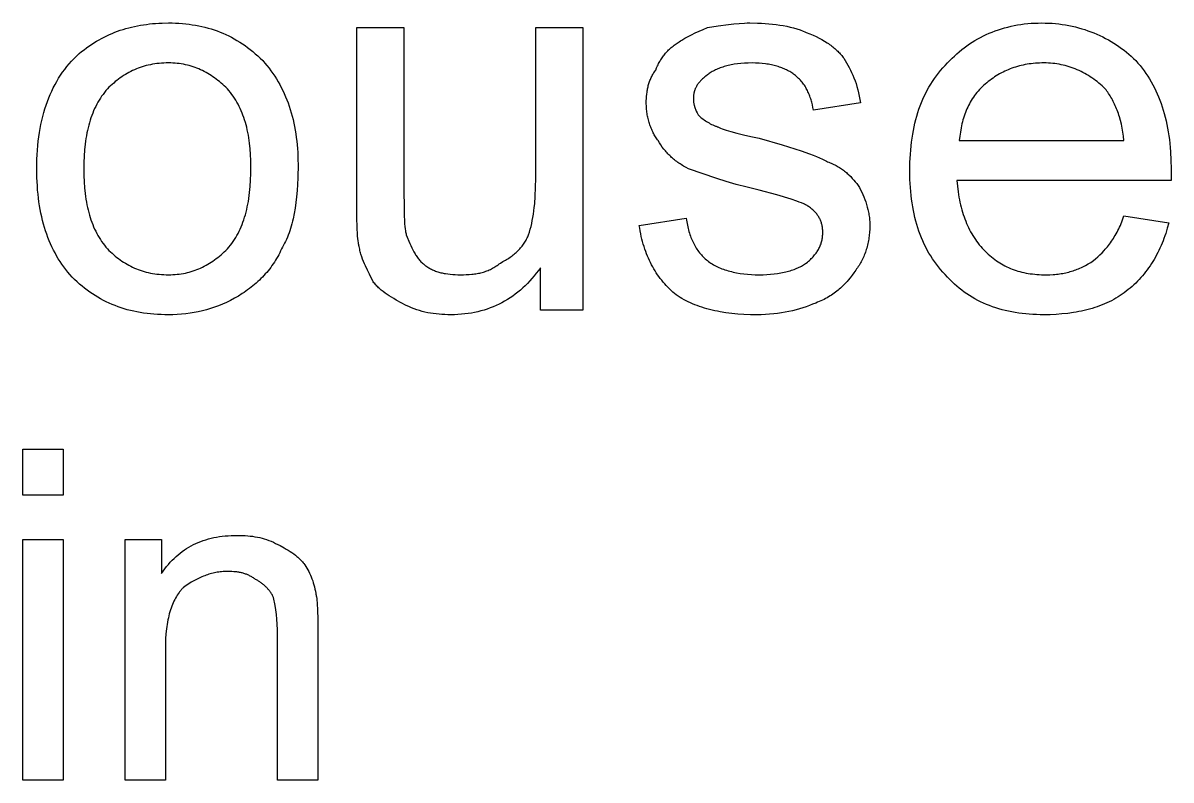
# Model space of a CAD drawing. Header units: millimetres. Extents: x 6840 to 12281, y 13072 to 17462.
# Drawn here: x 7263.9 to 7322.7, y 15293.5 to 15332.2 of the extents above; entities that cross this region are included whole.
import ezdxf

# ---------------------------------------------------------------- set-up
doc = ezdxf.new("R2010")
doc.units = ezdxf.units.MM
doc.header["$LTSCALE"] = 100
doc.header["$MEASUREMENT"] = 0
doc.layers.add('text', color=1, linetype='Continuous')

msp = doc.modelspace()

# ---------------------------------------------------------------- linework, layer by layer
at = {"layer": 'text'}
for points in [[(7264.593, 15324.748), (7264.595, 15324.994), (7264.602, 15325.236), (7264.612, 15325.474), (7264.627, 15325.708), (7264.646, 15325.938), (7264.669, 15326.163), (7264.697, 15326.385), (7264.729, 15326.602), (7264.765, 15326.815), (7264.805, 15327.025), (7264.849, 15327.23), (7264.898, 15327.431), (7264.951, 15327.628), (7265.008, 15327.822), (7265.07, 15328.011), (7265.135, 15328.197), (7265.205, 15328.378), (7265.279, 15328.556), (7265.358, 15328.73), (7265.44, 15328.9), (7265.527, 15329.066), (7265.618, 15329.229), (7265.713, 15329.387), (7265.813, 15329.543), (7265.917, 15329.694), (7266.025, 15329.842), (7266.137, 15329.986), (7266.253, 15330.126), (7266.374, 15330.263), (7266.499, 15330.396), (7266.628, 15330.525), (7266.762, 15330.651), (7266.886, 15330.751), (7267.012, 15330.848), (7267.138, 15330.941), (7267.265, 15331.03), (7267.393, 15331.116), (7267.522, 15331.199), (7267.651, 15331.278), (7267.782, 15331.354), (7267.914, 15331.426), (7268.047, 15331.495), (7268.181, 15331.561), (7268.316, 15331.623), (7268.453, 15331.683), (7268.591, 15331.739), (7268.73, 15331.791), (7268.87, 15331.841), (7269.012, 15331.888), (7269.155, 15331.931), (7269.3, 15331.971), (7269.447, 15332.008), (7269.595, 15332.042), (7269.744, 15332.073), (7269.896, 15332.101), (7270.049, 15332.125), (7270.203, 15332.147), (7270.36, 15332.166), (7270.518, 15332.182), (7270.679, 15332.195), (7270.841, 15332.205), (7271.005, 15332.212), (7271.34, 15332.218), (7271.52, 15332.216), (7271.697, 15332.211), (7271.873, 15332.202), (7272.046, 15332.189), (7272.218, 15332.173), (7272.387, 15332.153), (7272.554, 15332.13), (7272.72, 15332.103), (7272.883, 15332.072), (7273.045, 15332.037), (7273.205, 15331.999), (7273.363, 15331.957), (7273.519, 15331.911), (7273.673, 15331.862), (7273.825, 15331.808), (7273.976, 15331.751), (7274.124, 15331.689), (7274.271, 15331.624), (7274.417, 15331.555), (7274.56, 15331.482), (7274.702, 15331.405), (7274.843, 15331.324), (7274.981, 15331.239), (7275.118, 15331.15), (7275.254, 15331.057), (7275.388, 15330.96), (7275.52, 15330.859), (7275.651, 15330.753), (7275.78, 15330.644), (7275.908, 15330.53), (7276.034, 15330.412), (7276.159, 15330.29), (7276.271, 15330.164), (7276.378, 15330.036), (7276.482, 15329.905), (7276.583, 15329.771), (7276.68, 15329.634), (7276.774, 15329.494), (7276.864, 15329.352), (7276.95, 15329.207), (7277.033, 15329.06), (7277.112, 15328.91), (7277.188, 15328.757), (7277.261, 15328.602), (7277.329, 15328.444), (7277.395, 15328.284), (7277.457, 15328.121), (7277.515, 15327.956), (7277.569, 15327.788), (7277.621, 15327.617), (7277.668, 15327.445), (7277.712, 15327.27), (7277.753, 15327.092), (7277.79, 15326.912), (7277.824, 15326.73), (7277.854, 15326.546), (7277.88, 15326.359), (7277.903, 15326.17), (7277.922, 15325.978), (7277.938, 15325.785), (7277.951, 15325.589), (7277.96, 15325.391), (7277.965, 15325.191), (7277.967, 15324.989), (7277.955, 15324.288), (7277.94, 15323.955), (7277.919, 15323.633), (7277.892, 15323.323), (7277.859, 15323.023), (7277.818, 15322.735), (7277.771, 15322.459), (7277.716, 15322.193), (7277.686, 15322.065), (7277.655, 15321.939), (7277.621, 15321.816), (7277.586, 15321.696), (7277.548, 15321.579), (7277.509, 15321.465), (7277.468, 15321.353), (7277.425, 15321.244), (7277.38, 15321.138), (7277.332, 15321.035), (7277.283, 15320.935), (7277.232, 15320.838), (7277.179, 15320.743), (7277.123, 15320.651), (7277.077, 15320.55), (7277.029, 15320.451), (7276.978, 15320.353), (7276.926, 15320.256), (7276.871, 15320.161), (7276.815, 15320.067), (7276.756, 15319.974), (7276.696, 15319.883), (7276.633, 15319.794), (7276.569, 15319.705), (7276.503, 15319.619), (7276.435, 15319.533), (7276.365, 15319.449), (7276.293, 15319.367), (7276.22, 15319.285), (7276.144, 15319.206), (7276.067, 15319.127), (7275.988, 15319.05), (7275.908, 15318.975), (7275.825, 15318.901), (7275.741, 15318.828), (7275.656, 15318.757), (7275.569, 15318.687), (7275.48, 15318.618), (7275.389, 15318.551), (7275.297, 15318.485), (7275.204, 15318.421), (7275.109, 15318.358), (7274.914, 15318.237), (7274.714, 15318.121), (7274.51, 15318.012), (7274.307, 15317.912), (7274.103, 15317.82), (7273.898, 15317.735), (7273.693, 15317.659), (7273.487, 15317.59), (7273.28, 15317.528), (7273.072, 15317.474), (7272.862, 15317.426), (7272.651, 15317.386), (7272.438, 15317.352), (7272.223, 15317.325), (7272.006, 15317.304), (7271.786, 15317.289), (7271.565, 15317.281), (7271.34, 15317.278), (7271.149, 15317.28), (7270.962, 15317.285), (7270.777, 15317.294), (7270.594, 15317.306), (7270.414, 15317.322), (7270.237, 15317.342), (7270.063, 15317.366), (7269.891, 15317.393), (7269.721, 15317.423), (7269.554, 15317.458), (7269.389, 15317.496), (7269.226, 15317.538), (7269.066, 15317.584), (7268.908, 15317.634), (7268.753, 15317.687), (7268.599, 15317.745), (7268.448, 15317.806), (7268.298, 15317.871), (7268.151, 15317.94), (7268.006, 15318.013), (7267.862, 15318.09), (7267.721, 15318.171), (7267.581, 15318.256), (7267.443, 15318.345), (7267.307, 15318.438), (7267.173, 15318.536), (7267.04, 15318.637), (7266.909, 15318.742), (7266.78, 15318.852), (7266.652, 15318.965), (7266.525, 15319.083), (7266.4, 15319.206), (7266.289, 15319.331), (7266.181, 15319.46), (7266.077, 15319.591), (7265.977, 15319.725), (7265.88, 15319.863), (7265.786, 15320.003), (7265.696, 15320.146), (7265.61, 15320.292), (7265.527, 15320.441), (7265.447, 15320.593), (7265.371, 15320.748), (7265.299, 15320.906), (7265.23, 15321.067), (7265.165, 15321.232), (7265.103, 15321.399), (7265.045, 15321.57), (7264.99, 15321.744), (7264.939, 15321.921), (7264.891, 15322.101), (7264.847, 15322.285), (7264.807, 15322.471), (7264.77, 15322.661), (7264.736, 15322.855), (7264.706, 15323.052), (7264.68, 15323.252), (7264.657, 15323.455), (7264.637, 15323.662), (7264.621, 15323.872), (7264.6, 15324.303), (7264.593, 15324.748)], [(7290.376, 15317.519), (7290.376, 15319.687), (7290.273, 15319.543), (7290.167, 15319.402), (7290.059, 15319.266), (7289.947, 15319.134), (7289.833, 15319.007), (7289.716, 15318.883), (7289.597, 15318.765), (7289.474, 15318.65), (7289.35, 15318.54), (7289.222, 15318.435), (7289.092, 15318.333), (7288.959, 15318.237), (7288.824, 15318.145), (7288.686, 15318.057), (7288.546, 15317.974), (7288.403, 15317.895), (7288.258, 15317.821), (7288.11, 15317.752), (7287.96, 15317.687), (7287.808, 15317.627), (7287.653, 15317.572), (7287.496, 15317.521), (7287.336, 15317.475), (7287.174, 15317.434), (7287.01, 15317.398), (7286.843, 15317.366), (7286.675, 15317.339), (7286.504, 15317.317), (7286.33, 15317.3), (7286.155, 15317.288), (7285.978, 15317.28), (7285.798, 15317.278), (7285.641, 15317.279), (7285.487, 15317.284), (7285.335, 15317.291), (7285.186, 15317.302), (7285.039, 15317.317), (7284.894, 15317.335), (7284.75, 15317.357), (7284.608, 15317.383), (7284.468, 15317.414), (7284.328, 15317.448), (7284.19, 15317.488), (7284.053, 15317.532), (7283.916, 15317.581), (7283.78, 15317.635), (7283.644, 15317.695), (7283.509, 15317.76), (7283.244, 15317.896), (7282.991, 15318.033), (7282.87, 15318.102), (7282.753, 15318.173), (7282.639, 15318.244), (7282.53, 15318.317), (7282.425, 15318.391), (7282.324, 15318.467), (7282.275, 15318.505), (7282.228, 15318.544), (7282.181, 15318.584), (7282.136, 15318.624), (7282.093, 15318.664), (7282.05, 15318.705), (7282.009, 15318.747), (7281.969, 15318.789), (7281.93, 15318.832), (7281.893, 15318.876), (7281.857, 15318.92), (7281.822, 15318.965), (7281.624, 15319.349), (7281.519, 15319.558), (7281.415, 15319.778), (7281.365, 15319.892), (7281.317, 15320.009), (7281.272, 15320.129), (7281.229, 15320.252), (7281.19, 15320.378), (7281.172, 15320.442), (7281.155, 15320.506), (7281.139, 15320.572), (7281.124, 15320.638), (7281.111, 15320.704), (7281.099, 15320.772), (7281.088, 15320.818), (7281.078, 15320.865), (7281.068, 15320.914), (7281.059, 15320.964), (7281.043, 15321.069), (7281.029, 15321.18), (7281.018, 15321.298), (7281.008, 15321.422), (7280.994, 15321.69), (7280.98, 15322.314), (7280.979, 15323.061), (7280.979, 15331.977), (7283.388, 15331.977), (7283.388, 15324.025), (7283.403, 15322.383), (7283.418, 15322.075), (7283.427, 15321.936), (7283.439, 15321.805), (7283.453, 15321.684), (7283.469, 15321.572), (7283.478, 15321.519), (7283.488, 15321.469), (7283.498, 15321.42), (7283.509, 15321.374), (7283.693, 15320.926), (7283.742, 15320.817), (7283.793, 15320.709), (7283.845, 15320.604), (7283.9, 15320.501), (7283.929, 15320.45), (7283.958, 15320.401), (7283.988, 15320.352), (7284.019, 15320.304), (7284.051, 15320.256), (7284.084, 15320.21), (7284.118, 15320.165), (7284.153, 15320.12), (7284.188, 15320.077), (7284.225, 15320.035), (7284.263, 15319.994), (7284.303, 15319.954), (7284.343, 15319.916), (7284.385, 15319.878), (7284.428, 15319.843), (7284.473, 15319.808), (7284.518, 15319.775), (7284.564, 15319.743), (7284.611, 15319.713), (7284.659, 15319.683), (7284.707, 15319.656), (7284.756, 15319.629), (7284.806, 15319.604), (7284.857, 15319.58), (7284.908, 15319.557), (7284.96, 15319.536), (7285.012, 15319.516), (7285.066, 15319.497), (7285.12, 15319.479), (7285.174, 15319.462), (7285.23, 15319.446), (7285.286, 15319.431), (7285.343, 15319.418), (7285.4, 15319.405), (7285.458, 15319.394), (7285.517, 15319.383), (7285.637, 15319.365), (7285.76, 15319.351), (7285.886, 15319.34), (7286.014, 15319.332), (7286.146, 15319.327), (7286.28, 15319.326), (7286.435, 15319.328), (7286.585, 15319.332), (7286.73, 15319.34), (7286.871, 15319.352), (7286.94, 15319.36), (7287.007, 15319.369), (7287.074, 15319.379), (7287.14, 15319.39), (7287.205, 15319.402), (7287.269, 15319.415), (7287.332, 15319.43), (7287.394, 15319.447), (7287.456, 15319.464), (7287.517, 15319.483), (7287.578, 15319.504), (7287.638, 15319.526), (7287.697, 15319.55), (7287.756, 15319.575), (7287.814, 15319.602), (7287.872, 15319.631), (7287.93, 15319.662), (7287.988, 15319.694), (7288.045, 15319.728), (7288.102, 15319.764), (7288.158, 15319.802), (7288.215, 15319.842), (7288.272, 15319.884), (7288.328, 15319.928), (7288.461, 15319.998), (7288.525, 15320.033), (7288.588, 15320.07), (7288.649, 15320.107), (7288.709, 15320.144), (7288.768, 15320.183), (7288.825, 15320.222), (7288.881, 15320.262), (7288.935, 15320.303), (7288.988, 15320.344), (7289.04, 15320.386), (7289.09, 15320.429), (7289.138, 15320.472), (7289.186, 15320.516), (7289.232, 15320.561), (7289.276, 15320.607), (7289.319, 15320.653), (7289.361, 15320.7), (7289.401, 15320.747), (7289.44, 15320.796), (7289.477, 15320.845), (7289.513, 15320.895), (7289.548, 15320.945), (7289.581, 15320.996), (7289.613, 15321.048), (7289.643, 15321.101), (7289.672, 15321.154), (7289.7, 15321.208), (7289.726, 15321.263), (7289.75, 15321.318), (7289.774, 15321.374), (7289.818, 15321.511), (7289.859, 15321.652), (7289.897, 15321.796), (7289.932, 15321.945), (7289.964, 15322.098), (7289.994, 15322.257), (7290.021, 15322.422), (7290.045, 15322.594), (7290.066, 15322.773), (7290.084, 15322.959), (7290.113, 15323.357), (7290.13, 15323.791), (7290.135, 15324.266), (7290.135, 15331.977), (7292.545, 15331.977), (7292.545, 15317.519), (7290.376, 15317.519)], [(7295.436, 15321.856), (7297.846, 15322.218), (7297.858, 15322.128), (7297.871, 15322.04), (7297.886, 15321.953), (7297.903, 15321.867), (7297.92, 15321.783), (7297.939, 15321.701), (7297.96, 15321.62), (7297.982, 15321.54), (7298.005, 15321.462), (7298.03, 15321.385), (7298.056, 15321.309), (7298.083, 15321.235), (7298.112, 15321.162), (7298.143, 15321.091), (7298.174, 15321.021), (7298.208, 15320.953), (7298.242, 15320.885), (7298.278, 15320.82), (7298.316, 15320.756), (7298.354, 15320.693), (7298.395, 15320.631), (7298.436, 15320.571), (7298.479, 15320.513), (7298.524, 15320.456), (7298.57, 15320.4), (7298.617, 15320.345), (7298.666, 15320.292), (7298.716, 15320.241), (7298.767, 15320.191), (7298.82, 15320.142), (7298.875, 15320.095), (7298.93, 15320.049), (7298.988, 15320.004), (7299.048, 15319.961), (7299.109, 15319.92), (7299.173, 15319.879), (7299.238, 15319.841), (7299.306, 15319.803), (7299.375, 15319.767), (7299.446, 15319.733), (7299.519, 15319.699), (7299.594, 15319.668), (7299.67, 15319.637), (7299.748, 15319.608), (7299.827, 15319.581), (7299.908, 15319.555), (7299.991, 15319.53), (7300.075, 15319.507), (7300.16, 15319.485), (7300.247, 15319.464), (7300.335, 15319.445), (7300.425, 15319.428), (7300.607, 15319.397), (7300.794, 15319.371), (7300.985, 15319.351), (7301.181, 15319.337), (7301.379, 15319.329), (7301.581, 15319.326), (7301.781, 15319.329), (7301.976, 15319.337), (7302.165, 15319.351), (7302.347, 15319.369), (7302.523, 15319.393), (7302.693, 15319.421), (7302.856, 15319.454), (7302.935, 15319.472), (7303.012, 15319.492), (7303.087, 15319.512), (7303.161, 15319.533), (7303.232, 15319.556), (7303.302, 15319.579), (7303.37, 15319.603), (7303.437, 15319.629), (7303.501, 15319.655), (7303.563, 15319.682), (7303.624, 15319.71), (7303.682, 15319.739), (7303.739, 15319.768), (7303.793, 15319.799), (7303.846, 15319.83), (7303.896, 15319.862), (7303.944, 15319.895), (7303.991, 15319.928), (7304.046, 15319.974), (7304.099, 15320.019), (7304.151, 15320.064), (7304.2, 15320.109), (7304.247, 15320.155), (7304.292, 15320.2), (7304.335, 15320.246), (7304.377, 15320.292), (7304.416, 15320.338), (7304.453, 15320.384), (7304.489, 15320.43), (7304.522, 15320.477), (7304.554, 15320.524), (7304.584, 15320.571), (7304.612, 15320.619), (7304.638, 15320.666), (7304.663, 15320.715), (7304.686, 15320.763), (7304.707, 15320.812), (7304.726, 15320.861), (7304.744, 15320.911), (7304.76, 15320.962), (7304.774, 15321.012), (7304.787, 15321.064), (7304.798, 15321.115), (7304.808, 15321.168), (7304.816, 15321.221), (7304.823, 15321.274), (7304.828, 15321.328), (7304.831, 15321.383), (7304.833, 15321.439), (7304.834, 15321.495), (7304.833, 15321.55), (7304.831, 15321.605), (7304.828, 15321.658), (7304.823, 15321.71), (7304.816, 15321.76), (7304.809, 15321.81), (7304.799, 15321.858), (7304.789, 15321.905), (7304.777, 15321.951), (7304.763, 15321.996), (7304.756, 15322.018), (7304.749, 15322.04), (7304.741, 15322.062), (7304.732, 15322.083), (7304.724, 15322.105), (7304.715, 15322.126), (7304.705, 15322.147), (7304.696, 15322.167), (7304.686, 15322.188), (7304.675, 15322.208), (7304.653, 15322.248), (7304.63, 15322.287), (7304.605, 15322.325), (7304.579, 15322.363), (7304.552, 15322.401), (7304.523, 15322.437), (7304.492, 15322.474), (7304.461, 15322.51), (7304.427, 15322.545), (7304.393, 15322.58), (7304.357, 15322.615), (7304.319, 15322.65), (7304.281, 15322.684), (7304.24, 15322.718), (7304.199, 15322.752), (7304.111, 15322.82), (7304.094, 15322.831), (7304.076, 15322.843), (7304.038, 15322.865), (7303.997, 15322.888), (7303.953, 15322.911), (7303.906, 15322.933), (7303.857, 15322.956), (7303.75, 15323.003), (7303.631, 15323.05), (7303.501, 15323.097), (7303.208, 15323.197), (7302.485, 15323.413), (7301.581, 15323.663), (7300.971, 15323.804), (7300.406, 15323.951), (7299.887, 15324.102), (7299.412, 15324.251), (7297.967, 15324.748), (7297.834, 15324.817), (7297.77, 15324.853), (7297.707, 15324.889), (7297.645, 15324.926), (7297.585, 15324.964), (7297.525, 15325.002), (7297.468, 15325.041), (7297.411, 15325.081), (7297.356, 15325.122), (7297.302, 15325.163), (7297.249, 15325.205), (7297.197, 15325.248), (7297.146, 15325.291), (7297.096, 15325.335), (7297.048, 15325.38), (7297, 15325.426), (7296.954, 15325.472), (7296.909, 15325.519), (7296.864, 15325.567), (7296.821, 15325.615), (7296.778, 15325.664), (7296.737, 15325.714), (7296.696, 15325.764), (7296.617, 15325.867), (7296.542, 15325.973), (7296.47, 15326.082), (7296.4, 15326.194), (7296.367, 15326.239), (7296.334, 15326.287), (7296.302, 15326.335), (7296.271, 15326.385), (7296.24, 15326.436), (7296.21, 15326.488), (7296.182, 15326.542), (7296.154, 15326.596), (7296.127, 15326.652), (7296.1, 15326.709), (7296.075, 15326.766), (7296.051, 15326.825), (7296.028, 15326.884), (7296.005, 15326.944), (7295.984, 15327.005), (7295.964, 15327.067), (7295.944, 15327.129), (7295.926, 15327.193), (7295.909, 15327.256), (7295.893, 15327.321), (7295.878, 15327.386), (7295.865, 15327.451), (7295.852, 15327.517), (7295.841, 15327.583), (7295.831, 15327.649), (7295.823, 15327.716), (7295.815, 15327.783), (7295.809, 15327.851), (7295.804, 15327.918), (7295.801, 15327.986), (7295.799, 15328.053), (7295.798, 15328.121), (7295.799, 15328.234), (7295.804, 15328.347), (7295.811, 15328.459), (7295.822, 15328.571), (7295.837, 15328.682), (7295.845, 15328.738), (7295.855, 15328.793), (7295.866, 15328.847), (7295.877, 15328.902), (7295.89, 15328.956), (7295.903, 15329.01), (7295.918, 15329.063), (7295.934, 15329.116), (7295.951, 15329.169), (7295.968, 15329.221), (7295.988, 15329.273), (7296.008, 15329.325), (7296.029, 15329.375), (7296.052, 15329.426), (7296.076, 15329.476), (7296.101, 15329.525), (7296.128, 15329.574), (7296.155, 15329.622), (7296.184, 15329.669), (7296.215, 15329.716), (7296.247, 15329.762), (7296.28, 15329.808), (7296.326, 15329.919), (7296.376, 15330.028), (7296.402, 15330.082), (7296.429, 15330.134), (7296.457, 15330.186), (7296.485, 15330.237), (7296.514, 15330.288), (7296.545, 15330.337), (7296.576, 15330.386), (7296.608, 15330.435), (7296.641, 15330.482), (7296.675, 15330.529), (7296.71, 15330.576), (7296.747, 15330.621), (7296.784, 15330.666), (7296.822, 15330.71), (7296.862, 15330.754), (7296.902, 15330.796), (7296.944, 15330.838), (7296.987, 15330.88), (7297.031, 15330.92), (7297.076, 15330.96), (7297.123, 15330.999), (7297.17, 15331.038), (7297.219, 15331.075), (7297.27, 15331.113), (7297.321, 15331.149), (7297.374, 15331.185), (7297.429, 15331.22), (7297.485, 15331.254), (7297.554, 15331.299), (7297.626, 15331.344), (7297.778, 15331.434), (7297.942, 15331.525), (7298.117, 15331.615), (7298.304, 15331.706), (7298.501, 15331.796), (7298.71, 15331.886), (7298.93, 15331.977), (7299.473, 15332.065), (7300.015, 15332.142), (7300.286, 15332.173), (7300.557, 15332.197), (7300.828, 15332.212), (7300.964, 15332.216), (7301.099, 15332.218), (7301.5, 15332.212), (7301.696, 15332.204), (7301.89, 15332.193), (7302.08, 15332.179), (7302.268, 15332.16), (7302.453, 15332.138), (7302.635, 15332.112), (7302.815, 15332.082), (7302.991, 15332.047), (7303.165, 15332.008), (7303.336, 15331.963), (7303.504, 15331.914), (7303.669, 15331.86), (7303.831, 15331.801), (7303.911, 15331.769), (7303.991, 15331.736), (7304.167, 15331.667), (7304.335, 15331.595), (7304.495, 15331.52), (7304.648, 15331.444), (7304.792, 15331.365), (7304.929, 15331.285), (7305.058, 15331.202), (7305.12, 15331.16), (7305.18, 15331.118), (7305.239, 15331.076), (7305.296, 15331.033), (7305.35, 15330.99), (7305.404, 15330.946), (7305.455, 15330.902), (7305.505, 15330.858), (7305.554, 15330.814), (7305.6, 15330.77), (7305.645, 15330.725), (7305.689, 15330.681), (7305.731, 15330.636), (7305.771, 15330.591), (7305.81, 15330.546), (7305.848, 15330.501), (7305.884, 15330.456), (7305.918, 15330.41), (7306.053, 15330.179), (7306.12, 15330.058), (7306.186, 15329.934), (7306.25, 15329.807), (7306.312, 15329.675), (7306.373, 15329.54), (7306.43, 15329.401), (7306.485, 15329.258), (7306.537, 15329.11), (7306.586, 15328.958), (7306.63, 15328.801), (7306.67, 15328.639), (7306.706, 15328.472), (7306.736, 15328.299), (7306.762, 15328.121), (7304.352, 15327.76), (7304.328, 15327.894), (7304.301, 15328.025), (7304.27, 15328.154), (7304.253, 15328.217), (7304.235, 15328.279), (7304.216, 15328.341), (7304.197, 15328.402), (7304.175, 15328.463), (7304.153, 15328.522), (7304.129, 15328.581), (7304.105, 15328.639), (7304.078, 15328.697), (7304.051, 15328.754), (7304.022, 15328.81), (7303.992, 15328.865), (7303.96, 15328.92), (7303.926, 15328.974), (7303.891, 15329.027), (7303.854, 15329.08), (7303.816, 15329.132), (7303.776, 15329.183), (7303.734, 15329.233), (7303.691, 15329.283), (7303.645, 15329.332), (7303.598, 15329.381), (7303.548, 15329.428), (7303.497, 15329.475), (7303.444, 15329.521), (7303.388, 15329.567), (7303.342, 15329.601), (7303.295, 15329.633), (7303.246, 15329.665), (7303.196, 15329.697), (7303.145, 15329.727), (7303.092, 15329.757), (7303.037, 15329.786), (7302.982, 15329.814), (7302.924, 15329.841), (7302.866, 15329.867), (7302.806, 15329.892), (7302.744, 15329.916), (7302.682, 15329.94), (7302.617, 15329.962), (7302.552, 15329.983), (7302.485, 15330.004), (7302.416, 15330.023), (7302.346, 15330.041), (7302.275, 15330.058), (7302.202, 15330.074), (7302.128, 15330.089), (7302.053, 15330.102), (7301.976, 15330.115), (7301.897, 15330.126), (7301.736, 15330.145), (7301.57, 15330.158), (7301.397, 15330.167), (7301.22, 15330.169), (7301.02, 15330.167), (7300.83, 15330.158), (7300.647, 15330.145), (7300.472, 15330.126), (7300.305, 15330.102), (7300.225, 15330.089), (7300.146, 15330.074), (7300.069, 15330.058), (7299.994, 15330.041), (7299.921, 15330.023), (7299.849, 15330.004), (7299.779, 15329.983), (7299.711, 15329.962), (7299.645, 15329.94), (7299.581, 15329.916), (7299.518, 15329.892), (7299.456, 15329.867), (7299.397, 15329.841), (7299.339, 15329.814), (7299.283, 15329.786), (7299.228, 15329.757), (7299.174, 15329.727), (7299.123, 15329.697), (7299.072, 15329.665), (7299.024, 15329.633), (7298.976, 15329.601), (7298.93, 15329.567), (7298.843, 15329.499), (7298.801, 15329.465), (7298.761, 15329.431), (7298.722, 15329.397), (7298.685, 15329.363), (7298.649, 15329.329), (7298.614, 15329.294), (7298.581, 15329.259), (7298.549, 15329.224), (7298.519, 15329.189), (7298.49, 15329.154), (7298.462, 15329.118), (7298.436, 15329.083), (7298.412, 15329.046), (7298.388, 15329.01), (7298.366, 15328.973), (7298.346, 15328.936), (7298.327, 15328.898), (7298.309, 15328.86), (7298.301, 15328.841), (7298.293, 15328.821), (7298.285, 15328.802), (7298.278, 15328.782), (7298.271, 15328.763), (7298.265, 15328.743), (7298.259, 15328.723), (7298.253, 15328.703), (7298.247, 15328.683), (7298.242, 15328.662), (7298.237, 15328.642), (7298.233, 15328.621), (7298.229, 15328.601), (7298.225, 15328.58), (7298.219, 15328.537), (7298.214, 15328.495), (7298.21, 15328.451), (7298.208, 15328.407), (7298.208, 15328.362), (7298.208, 15328.329), (7298.209, 15328.296), (7298.211, 15328.264), (7298.213, 15328.232), (7298.216, 15328.201), (7298.219, 15328.171), (7298.224, 15328.141), (7298.228, 15328.112), (7298.233, 15328.083), (7298.239, 15328.055), (7298.245, 15328.027), (7298.252, 15328), (7298.259, 15327.973), (7298.267, 15327.947), (7298.283, 15327.895), (7298.3, 15327.845), (7298.319, 15327.796), (7298.339, 15327.748), (7298.36, 15327.701), (7298.404, 15327.609), (7298.448, 15327.519), (7298.495, 15327.474), (7298.544, 15327.429), (7298.596, 15327.384), (7298.65, 15327.34), (7298.706, 15327.297), (7298.764, 15327.254), (7298.824, 15327.213), (7298.885, 15327.172), (7298.948, 15327.134), (7299.012, 15327.096), (7299.077, 15327.061), (7299.143, 15327.027), (7299.21, 15326.996), (7299.277, 15326.967), (7299.345, 15326.94), (7299.378, 15326.928), (7299.412, 15326.916), (7299.436, 15326.905), (7299.463, 15326.892), (7299.525, 15326.866), (7299.599, 15326.837), (7299.683, 15326.805), (7299.887, 15326.736), (7300.135, 15326.66), (7300.429, 15326.579), (7300.768, 15326.493), (7301.152, 15326.404), (7301.581, 15326.314), (7302.754, 15325.973), (7303.735, 15325.666), (7304.149, 15325.522), (7304.337, 15325.452), (7304.512, 15325.382), (7304.673, 15325.313), (7304.821, 15325.245), (7304.89, 15325.211), (7304.955, 15325.177), (7305.017, 15325.143), (7305.075, 15325.109), (7305.142, 15325.086), (7305.208, 15325.061), (7305.272, 15325.035), (7305.335, 15325.008), (7305.397, 15324.979), (7305.457, 15324.95), (7305.516, 15324.919), (7305.574, 15324.887), (7305.63, 15324.854), (7305.686, 15324.82), (7305.74, 15324.785), (7305.793, 15324.749), (7305.845, 15324.712), (7305.896, 15324.675), (7305.945, 15324.636), (7305.994, 15324.597), (7306.041, 15324.557), (7306.088, 15324.517), (7306.133, 15324.476), (7306.177, 15324.434), (7306.263, 15324.349), (7306.346, 15324.262), (7306.424, 15324.174), (7306.5, 15324.085), (7306.572, 15323.995), (7306.641, 15323.904), (7306.708, 15323.79), (7306.771, 15323.673), (7306.831, 15323.554), (7306.888, 15323.432), (7306.941, 15323.308), (7306.991, 15323.182), (7307.036, 15323.055), (7307.078, 15322.925), (7307.115, 15322.795), (7307.148, 15322.663), (7307.163, 15322.597), (7307.177, 15322.53), (7307.189, 15322.463), (7307.2, 15322.396), (7307.21, 15322.329), (7307.219, 15322.262), (7307.226, 15322.195), (7307.233, 15322.127), (7307.237, 15322.059), (7307.241, 15321.992), (7307.243, 15321.924), (7307.244, 15321.856), (7307.243, 15321.777), (7307.241, 15321.698), (7307.237, 15321.619), (7307.232, 15321.54), (7307.226, 15321.462), (7307.218, 15321.383), (7307.209, 15321.305), (7307.198, 15321.227), (7307.186, 15321.15), (7307.173, 15321.073), (7307.158, 15320.996), (7307.142, 15320.92), (7307.124, 15320.844), (7307.105, 15320.769), (7307.085, 15320.695), (7307.063, 15320.621), (7307.04, 15320.548), (7307.015, 15320.476), (7306.989, 15320.404), (7306.961, 15320.334), (7306.932, 15320.264), (7306.902, 15320.195), (7306.87, 15320.127), (7306.837, 15320.06), (7306.802, 15319.994), (7306.766, 15319.93), (7306.729, 15319.866), (7306.69, 15319.804), (7306.65, 15319.743), (7306.608, 15319.683), (7306.565, 15319.624), (7306.521, 15319.567), (7306.429, 15319.433), (7306.334, 15319.302), (7306.235, 15319.174), (7306.133, 15319.049), (7306.08, 15318.988), (7306.026, 15318.928), (7305.971, 15318.869), (7305.915, 15318.811), (7305.858, 15318.754), (7305.799, 15318.697), (7305.739, 15318.642), (7305.677, 15318.588), (7305.615, 15318.535), (7305.55, 15318.483), (7305.484, 15318.432), (7305.417, 15318.382), (7305.348, 15318.334), (7305.278, 15318.286), (7305.205, 15318.24), (7305.131, 15318.195), (7305.056, 15318.151), (7304.978, 15318.108), (7304.899, 15318.067), (7304.818, 15318.027), (7304.734, 15317.988), (7304.649, 15317.951), (7304.562, 15317.915), (7304.473, 15317.88), (7304.313, 15317.814), (7304.15, 15317.751), (7303.985, 15317.69), (7303.816, 15317.634), (7303.643, 15317.58), (7303.467, 15317.531), (7303.286, 15317.485), (7303.102, 15317.444), (7302.914, 15317.406), (7302.721, 15317.373), (7302.523, 15317.345), (7302.321, 15317.321), (7302.114, 15317.302), (7301.901, 15317.289), (7301.684, 15317.281), (7301.461, 15317.278), (7301.126, 15317.282), (7300.8, 15317.295), (7300.483, 15317.316), (7300.175, 15317.346), (7299.876, 15317.384), (7299.586, 15317.43), (7299.445, 15317.457), (7299.306, 15317.485), (7299.17, 15317.516), (7299.036, 15317.549), (7298.904, 15317.584), (7298.775, 15317.621), (7298.649, 15317.66), (7298.525, 15317.701), (7298.404, 15317.745), (7298.285, 15317.79), (7298.169, 15317.838), (7298.055, 15317.888), (7297.944, 15317.94), (7297.836, 15317.994), (7297.73, 15318.05), (7297.627, 15318.108), (7297.527, 15318.168), (7297.43, 15318.231), (7297.335, 15318.295), (7297.244, 15318.362), (7297.154, 15318.442), (7297.067, 15318.523), (7296.982, 15318.606), (7296.899, 15318.69), (7296.818, 15318.776), (7296.74, 15318.864), (7296.663, 15318.953), (7296.589, 15319.044), (7296.516, 15319.136), (7296.446, 15319.231), (7296.378, 15319.327), (7296.312, 15319.425), (7296.248, 15319.525), (7296.186, 15319.628), (7296.127, 15319.732), (7296.069, 15319.838), (7296.014, 15319.946), (7295.96, 15320.057), (7295.909, 15320.17), (7295.86, 15320.285), (7295.813, 15320.402), (7295.768, 15320.522), (7295.726, 15320.644), (7295.685, 15320.768), (7295.646, 15320.895), (7295.61, 15321.024), (7295.576, 15321.156), (7295.544, 15321.291), (7295.514, 15321.428), (7295.486, 15321.568), (7295.46, 15321.711), (7295.436, 15321.856)], [(7320.256, 15322.338), (7322.545, 15321.977), (7322.473, 15321.708), (7322.434, 15321.576), (7322.392, 15321.446), (7322.349, 15321.317), (7322.303, 15321.19), (7322.256, 15321.064), (7322.206, 15320.939), (7322.154, 15320.817), (7322.1, 15320.695), (7322.044, 15320.576), (7321.986, 15320.458), (7321.925, 15320.342), (7321.863, 15320.227), (7321.798, 15320.115), (7321.732, 15320.004), (7321.663, 15319.895), (7321.592, 15319.787), (7321.519, 15319.681), (7321.444, 15319.578), (7321.366, 15319.476), (7321.287, 15319.376), (7321.205, 15319.277), (7321.122, 15319.181), (7321.036, 15319.087), (7320.948, 15318.994), (7320.858, 15318.904), (7320.766, 15318.816), (7320.672, 15318.729), (7320.575, 15318.645), (7320.477, 15318.563), (7320.376, 15318.483), (7320.273, 15318.405), (7320.169, 15318.33), (7320.062, 15318.258), (7319.953, 15318.189), (7319.842, 15318.122), (7319.729, 15318.058), (7319.614, 15317.997), (7319.497, 15317.939), (7319.378, 15317.883), (7319.257, 15317.83), (7319.135, 15317.779), (7319.01, 15317.731), (7318.884, 15317.685), (7318.756, 15317.642), (7318.626, 15317.602), (7318.494, 15317.564), (7318.36, 15317.529), (7318.225, 15317.495), (7318.088, 15317.465), (7317.949, 15317.437), (7317.808, 15317.411), (7317.666, 15317.387), (7317.377, 15317.347), (7317.082, 15317.317), (7316.78, 15317.295), (7316.473, 15317.282), (7316.159, 15317.278), (7315.968, 15317.28), (7315.78, 15317.285), (7315.593, 15317.294), (7315.408, 15317.306), (7315.226, 15317.322), (7315.046, 15317.342), (7314.868, 15317.366), (7314.693, 15317.393), (7314.52, 15317.423), (7314.349, 15317.458), (7314.18, 15317.496), (7314.014, 15317.538), (7313.85, 15317.584), (7313.689, 15317.634), (7313.53, 15317.687), (7313.373, 15317.745), (7313.219, 15317.806), (7313.068, 15317.871), (7312.918, 15317.94), (7312.772, 15318.013), (7312.628, 15318.09), (7312.487, 15318.171), (7312.348, 15318.256), (7312.212, 15318.345), (7312.078, 15318.438), (7311.947, 15318.536), (7311.819, 15318.637), (7311.694, 15318.742), (7311.571, 15318.852), (7311.451, 15318.965), (7311.334, 15319.083), (7311.22, 15319.206), (7311.097, 15319.331), (7310.98, 15319.46), (7310.866, 15319.591), (7310.756, 15319.725), (7310.651, 15319.862), (7310.55, 15320.002), (7310.452, 15320.144), (7310.359, 15320.29), (7310.27, 15320.438), (7310.185, 15320.589), (7310.104, 15320.743), (7310.027, 15320.9), (7309.954, 15321.059), (7309.885, 15321.222), (7309.82, 15321.387), (7309.759, 15321.555), (7309.701, 15321.726), (7309.648, 15321.899), (7309.598, 15322.076), (7309.552, 15322.255), (7309.51, 15322.437), (7309.472, 15322.622), (7309.437, 15322.81), (7309.407, 15323.001), (7309.38, 15323.194), (7309.356, 15323.39), (7309.336, 15323.589), (7309.32, 15323.791), (7309.308, 15323.996), (7309.299, 15324.204), (7309.292, 15324.627), (7309.299, 15325.072), (7309.32, 15325.503), (7309.336, 15325.713), (7309.356, 15325.92), (7309.38, 15326.123), (7309.407, 15326.323), (7309.437, 15326.52), (7309.472, 15326.713), (7309.51, 15326.904), (7309.552, 15327.09), (7309.598, 15327.274), (7309.648, 15327.454), (7309.701, 15327.631), (7309.759, 15327.805), (7309.82, 15327.976), (7309.885, 15328.143), (7309.954, 15328.308), (7310.027, 15328.469), (7310.104, 15328.627), (7310.185, 15328.782), (7310.27, 15328.934), (7310.359, 15329.083), (7310.452, 15329.229), (7310.55, 15329.372), (7310.651, 15329.512), (7310.756, 15329.65), (7310.866, 15329.784), (7310.98, 15329.915), (7311.097, 15330.044), (7311.22, 15330.169), (7311.334, 15330.292), (7311.451, 15330.411), (7311.571, 15330.526), (7311.694, 15330.638), (7311.819, 15330.746), (7311.947, 15330.851), (7312.077, 15330.951), (7312.21, 15331.049), (7312.345, 15331.142), (7312.483, 15331.232), (7312.623, 15331.318), (7312.766, 15331.4), (7312.91, 15331.478), (7313.057, 15331.553), (7313.207, 15331.624), (7313.358, 15331.69), (7313.512, 15331.753), (7313.667, 15331.813), (7313.825, 15331.868), (7313.985, 15331.919), (7314.146, 15331.966), (7314.31, 15332.009), (7314.475, 15332.049), (7314.642, 15332.084), (7314.811, 15332.115), (7314.982, 15332.142), (7315.154, 15332.165), (7315.328, 15332.184), (7315.503, 15332.199), (7315.68, 15332.209), (7315.859, 15332.215), (7316.039, 15332.218), (7316.219, 15332.215), (7316.397, 15332.209), (7316.574, 15332.199), (7316.75, 15332.184), (7316.924, 15332.166), (7317.096, 15332.143), (7317.267, 15332.116), (7317.436, 15332.086), (7317.603, 15332.051), (7317.768, 15332.013), (7317.932, 15331.971), (7318.093, 15331.925), (7318.253, 15331.876), (7318.41, 15331.823), (7318.566, 15331.766), (7318.72, 15331.706), (7318.871, 15331.642), (7319.02, 15331.574), (7319.167, 15331.503), (7319.312, 15331.429), (7319.455, 15331.352), (7319.595, 15331.271), (7319.733, 15331.187), (7319.868, 15331.099), (7320.001, 15331.009), (7320.131, 15330.915), (7320.259, 15330.818), (7320.384, 15330.719), (7320.507, 15330.616), (7320.627, 15330.51), (7320.744, 15330.401), (7320.858, 15330.29), (7320.969, 15330.164), (7321.077, 15330.036), (7321.181, 15329.904), (7321.282, 15329.77), (7321.379, 15329.633), (7321.472, 15329.493), (7321.562, 15329.35), (7321.649, 15329.204), (7321.732, 15329.055), (7321.811, 15328.903), (7321.887, 15328.747), (7321.959, 15328.589), (7322.028, 15328.428), (7322.094, 15328.264), (7322.155, 15328.096), (7322.214, 15327.925), (7322.268, 15327.752), (7322.319, 15327.575), (7322.367, 15327.394), (7322.411, 15327.211), (7322.452, 15327.024), (7322.489, 15326.834), (7322.522, 15326.641), (7322.552, 15326.444), (7322.579, 15326.244), (7322.602, 15326.04), (7322.621, 15325.834), (7322.637, 15325.623), (7322.658, 15325.192), (7322.665, 15324.748), (7322.665, 15324.145), (7311.702, 15324.145), (7311.728, 15323.856), (7311.764, 15323.575), (7311.784, 15323.438), (7311.807, 15323.302), (7311.832, 15323.169), (7311.86, 15323.038), (7311.889, 15322.91), (7311.92, 15322.783), (7311.954, 15322.658), (7311.99, 15322.536), (7312.027, 15322.415), (7312.067, 15322.297), (7312.109, 15322.181), (7312.153, 15322.067), (7312.2, 15321.955), (7312.248, 15321.845), (7312.298, 15321.738), (7312.351, 15321.632), (7312.406, 15321.529), (7312.463, 15321.427), (7312.521, 15321.328), (7312.583, 15321.231), (7312.646, 15321.136), (7312.711, 15321.043), (7312.778, 15320.953), (7312.848, 15320.864), (7312.92, 15320.778), (7312.993, 15320.693), (7313.069, 15320.611), (7313.147, 15320.531), (7313.227, 15320.453), (7313.307, 15320.378), (7313.388, 15320.306), (7313.47, 15320.237), (7313.552, 15320.17), (7313.636, 15320.106), (7313.721, 15320.045), (7313.806, 15319.987), (7313.893, 15319.931), (7313.981, 15319.878), (7314.07, 15319.827), (7314.16, 15319.779), (7314.251, 15319.734), (7314.344, 15319.691), (7314.438, 15319.65), (7314.533, 15319.612), (7314.63, 15319.577), (7314.728, 15319.544), (7314.827, 15319.513), (7314.929, 15319.485), (7315.031, 15319.459), (7315.136, 15319.436), (7315.242, 15319.414), (7315.35, 15319.396), (7315.459, 15319.379), (7315.571, 15319.365), (7315.684, 15319.353), (7315.799, 15319.343), (7315.916, 15319.336), (7316.035, 15319.33), (7316.157, 15319.327), (7316.28, 15319.326), (7316.458, 15319.329), (7316.63, 15319.337), (7316.715, 15319.344), (7316.798, 15319.351), (7316.88, 15319.361), (7316.961, 15319.371), (7317.041, 15319.383), (7317.12, 15319.397), (7317.198, 15319.411), (7317.275, 15319.428), (7317.351, 15319.445), (7317.427, 15319.464), (7317.501, 15319.485), (7317.575, 15319.507), (7317.648, 15319.53), (7317.72, 15319.555), (7317.792, 15319.581), (7317.863, 15319.608), (7317.934, 15319.637), (7318.004, 15319.668), (7318.074, 15319.699), (7318.144, 15319.733), (7318.213, 15319.767), (7318.281, 15319.803), (7318.418, 15319.879), (7318.554, 15319.961), (7318.689, 15320.049), (7318.802, 15320.142), (7318.915, 15320.241), (7319.027, 15320.346), (7319.137, 15320.457), (7319.247, 15320.575), (7319.301, 15320.636), (7319.354, 15320.699), (7319.407, 15320.764), (7319.46, 15320.83), (7319.512, 15320.898), (7319.563, 15320.968), (7319.613, 15321.039), (7319.663, 15321.112), (7319.712, 15321.187), (7319.76, 15321.264), (7319.807, 15321.343), (7319.854, 15321.424), (7319.899, 15321.506), (7319.943, 15321.591), (7319.986, 15321.677), (7320.029, 15321.765), (7320.07, 15321.856), (7320.109, 15321.948), (7320.148, 15322.043), (7320.185, 15322.139), (7320.221, 15322.237), (7320.256, 15322.338)], [(7267.003, 15324.748), (7267.007, 15324.414), (7267.02, 15324.092), (7267.042, 15323.781), (7267.072, 15323.481), (7267.091, 15323.335), (7267.112, 15323.191), (7267.136, 15323.05), (7267.162, 15322.912), (7267.19, 15322.776), (7267.22, 15322.642), (7267.253, 15322.512), (7267.289, 15322.383), (7267.327, 15322.257), (7267.367, 15322.134), (7267.41, 15322.013), (7267.456, 15321.895), (7267.504, 15321.778), (7267.554, 15321.665), (7267.608, 15321.553), (7267.663, 15321.444), (7267.722, 15321.337), (7267.783, 15321.232), (7267.847, 15321.13), (7267.914, 15321.03), (7267.983, 15320.932), (7268.055, 15320.836), (7268.13, 15320.743), (7268.208, 15320.651), (7268.287, 15320.573), (7268.367, 15320.497), (7268.448, 15320.424), (7268.53, 15320.352), (7268.613, 15320.283), (7268.696, 15320.216), (7268.781, 15320.151), (7268.866, 15320.088), (7268.953, 15320.028), (7269.041, 15319.97), (7269.13, 15319.915), (7269.22, 15319.861), (7269.311, 15319.811), (7269.404, 15319.762), (7269.498, 15319.716), (7269.593, 15319.672), (7269.69, 15319.631), (7269.788, 15319.593), (7269.888, 15319.557), (7269.989, 15319.523), (7270.092, 15319.492), (7270.196, 15319.464), (7270.302, 15319.438), (7270.41, 15319.415), (7270.52, 15319.394), (7270.631, 15319.376), (7270.744, 15319.361), (7270.86, 15319.348), (7270.977, 15319.339), (7271.096, 15319.332), (7271.217, 15319.327), (7271.34, 15319.326), (7271.452, 15319.327), (7271.563, 15319.332), (7271.673, 15319.339), (7271.781, 15319.348), (7271.888, 15319.361), (7271.993, 15319.376), (7272.097, 15319.394), (7272.2, 15319.415), (7272.302, 15319.438), (7272.403, 15319.464), (7272.502, 15319.492), (7272.6, 15319.523), (7272.697, 15319.557), (7272.793, 15319.593), (7272.888, 15319.631), (7272.982, 15319.672), (7273.074, 15319.716), (7273.166, 15319.762), (7273.257, 15319.811), (7273.346, 15319.861), (7273.435, 15319.915), (7273.522, 15319.97), (7273.609, 15320.028), (7273.695, 15320.088), (7273.78, 15320.151), (7273.864, 15320.216), (7273.947, 15320.283), (7274.03, 15320.352), (7274.112, 15320.424), (7274.193, 15320.497), (7274.273, 15320.573), (7274.352, 15320.651), (7274.43, 15320.743), (7274.505, 15320.836), (7274.577, 15320.932), (7274.646, 15321.03), (7274.713, 15321.131), (7274.776, 15321.233), (7274.838, 15321.338), (7274.896, 15321.446), (7274.952, 15321.556), (7275.005, 15321.668), (7275.056, 15321.783), (7275.104, 15321.901), (7275.149, 15322.021), (7275.192, 15322.144), (7275.233, 15322.27), (7275.271, 15322.398), (7275.306, 15322.53), (7275.339, 15322.664), (7275.37, 15322.801), (7275.398, 15322.941), (7275.424, 15323.084), (7275.447, 15323.23), (7275.468, 15323.379), (7275.487, 15323.532), (7275.518, 15323.846), (7275.54, 15324.173), (7275.553, 15324.514), (7275.557, 15324.868), (7275.553, 15325.18), (7275.54, 15325.484), (7275.518, 15325.779), (7275.487, 15326.065), (7275.468, 15326.206), (7275.447, 15326.344), (7275.424, 15326.48), (7275.398, 15326.613), (7275.37, 15326.745), (7275.339, 15326.875), (7275.306, 15327.002), (7275.271, 15327.127), (7275.233, 15327.25), (7275.192, 15327.371), (7275.149, 15327.49), (7275.104, 15327.607), (7275.056, 15327.722), (7275.005, 15327.835), (7274.952, 15327.945), (7274.896, 15328.053), (7274.838, 15328.16), (7274.776, 15328.264), (7274.713, 15328.366), (7274.646, 15328.466), (7274.577, 15328.563), (7274.505, 15328.659), (7274.43, 15328.753), (7274.352, 15328.844), (7274.273, 15328.922), (7274.193, 15328.998), (7274.112, 15329.072), (7274.03, 15329.143), (7273.947, 15329.213), (7273.864, 15329.28), (7273.78, 15329.344), (7273.695, 15329.407), (7273.609, 15329.467), (7273.522, 15329.525), (7273.435, 15329.581), (7273.346, 15329.634), (7273.257, 15329.685), (7273.166, 15329.733), (7273.074, 15329.779), (7272.982, 15329.823), (7272.888, 15329.864), (7272.793, 15329.903), (7272.697, 15329.939), (7272.6, 15329.972), (7272.502, 15330.003), (7272.403, 15330.032), (7272.302, 15330.058), (7272.2, 15330.081), (7272.097, 15330.101), (7271.993, 15330.119), (7271.888, 15330.135), (7271.781, 15330.147), (7271.673, 15330.157), (7271.563, 15330.164), (7271.452, 15330.168), (7271.34, 15330.169), (7271.217, 15330.168), (7271.096, 15330.164), (7270.977, 15330.157), (7270.86, 15330.147), (7270.744, 15330.135), (7270.631, 15330.119), (7270.52, 15330.101), (7270.41, 15330.081), (7270.302, 15330.058), (7270.196, 15330.032), (7270.092, 15330.003), (7269.989, 15329.972), (7269.888, 15329.939), (7269.788, 15329.903), (7269.69, 15329.864), (7269.593, 15329.823), (7269.498, 15329.779), (7269.404, 15329.733), (7269.311, 15329.685), (7269.22, 15329.634), (7269.13, 15329.581), (7269.041, 15329.525), (7268.953, 15329.467), (7268.866, 15329.407), (7268.781, 15329.344), (7268.696, 15329.28), (7268.613, 15329.213), (7268.53, 15329.143), (7268.448, 15329.072), (7268.367, 15328.998), (7268.287, 15328.922), (7268.208, 15328.844), (7268.13, 15328.753), (7268.055, 15328.659), (7267.983, 15328.563), (7267.914, 15328.465), (7267.847, 15328.365), (7267.783, 15328.263), (7267.722, 15328.158), (7267.663, 15328.052), (7267.608, 15327.942), (7267.554, 15327.831), (7267.504, 15327.717), (7267.456, 15327.601), (7267.41, 15327.482), (7267.367, 15327.361), (7267.327, 15327.238), (7267.289, 15327.112), (7267.253, 15326.984), (7267.22, 15326.853), (7267.19, 15326.72), (7267.162, 15326.584), (7267.136, 15326.445), (7267.112, 15326.304), (7267.091, 15326.161), (7267.072, 15326.015), (7267.042, 15325.714), (7267.02, 15325.403), (7267.007, 15325.081), (7267.003, 15324.748)], [(7311.822, 15326.194), (7320.256, 15326.194), (7320.23, 15326.415), (7320.199, 15326.629), (7320.163, 15326.834), (7320.122, 15327.031), (7320.076, 15327.221), (7320.025, 15327.403), (7319.998, 15327.491), (7319.969, 15327.577), (7319.94, 15327.662), (7319.909, 15327.745), (7319.878, 15327.826), (7319.845, 15327.905), (7319.811, 15327.983), (7319.777, 15328.058), (7319.741, 15328.133), (7319.705, 15328.205), (7319.667, 15328.276), (7319.629, 15328.345), (7319.59, 15328.413), (7319.549, 15328.479), (7319.508, 15328.544), (7319.467, 15328.607), (7319.424, 15328.668), (7319.381, 15328.728), (7319.337, 15328.787), (7319.292, 15328.844), (7319.212, 15328.922), (7319.131, 15328.998), (7319.048, 15329.072), (7318.965, 15329.143), (7318.879, 15329.213), (7318.793, 15329.28), (7318.705, 15329.344), (7318.616, 15329.407), (7318.526, 15329.467), (7318.434, 15329.525), (7318.342, 15329.581), (7318.248, 15329.634), (7318.153, 15329.685), (7318.057, 15329.733), (7317.959, 15329.779), (7317.861, 15329.823), (7317.762, 15329.864), (7317.661, 15329.903), (7317.56, 15329.939), (7317.458, 15329.972), (7317.354, 15330.003), (7317.25, 15330.032), (7317.145, 15330.058), (7317.038, 15330.081), (7316.931, 15330.101), (7316.824, 15330.119), (7316.715, 15330.135), (7316.605, 15330.147), (7316.495, 15330.157), (7316.384, 15330.164), (7316.272, 15330.168), (7316.159, 15330.169), (7316.047, 15330.168), (7315.936, 15330.165), (7315.827, 15330.16), (7315.719, 15330.152), (7315.612, 15330.143), (7315.506, 15330.131), (7315.402, 15330.118), (7315.299, 15330.102), (7315.197, 15330.084), (7315.097, 15330.064), (7314.997, 15330.041), (7314.899, 15330.017), (7314.802, 15329.99), (7314.706, 15329.962), (7314.611, 15329.931), (7314.518, 15329.898), (7314.425, 15329.863), (7314.333, 15329.826), (7314.243, 15329.787), (7314.153, 15329.746), (7314.065, 15329.702), (7313.977, 15329.657), (7313.89, 15329.609), (7313.804, 15329.559), (7313.719, 15329.508), (7313.635, 15329.454), (7313.552, 15329.397), (7313.469, 15329.339), (7313.388, 15329.279), (7313.307, 15329.216), (7313.227, 15329.152), (7313.147, 15329.085), (7313.07, 15329.017), (7312.995, 15328.947), (7312.923, 15328.875), (7312.853, 15328.803), (7312.786, 15328.729), (7312.722, 15328.653), (7312.66, 15328.576), (7312.601, 15328.498), (7312.545, 15328.418), (7312.49, 15328.337), (7312.439, 15328.254), (7312.389, 15328.17), (7312.342, 15328.085), (7312.297, 15327.998), (7312.254, 15327.91), (7312.214, 15327.82), (7312.175, 15327.729), (7312.139, 15327.636), (7312.104, 15327.543), (7312.072, 15327.447), (7312.041, 15327.351), (7312.013, 15327.252), (7311.986, 15327.153), (7311.961, 15327.052), (7311.938, 15326.95), (7311.917, 15326.846), (7311.879, 15326.634), (7311.847, 15326.417), (7311.822, 15326.194)], [(7263.885, 15308.037), (7263.885, 15310.399), (7265.939, 15310.399), (7265.939, 15308.037), (7263.885, 15308.037)], [(7269.122, 15293.456), (7269.122, 15305.778), (7270.97, 15305.778), (7270.97, 15304.033), (7271.058, 15304.156), (7271.147, 15304.274), (7271.238, 15304.389), (7271.331, 15304.5), (7271.427, 15304.606), (7271.524, 15304.708), (7271.623, 15304.806), (7271.724, 15304.901), (7271.827, 15304.991), (7271.933, 15305.077), (7272.041, 15305.158), (7272.15, 15305.236), (7272.263, 15305.31), (7272.377, 15305.38), (7272.494, 15305.446), (7272.613, 15305.509), (7272.734, 15305.567), (7272.858, 15305.621), (7272.985, 15305.672), (7273.114, 15305.718), (7273.245, 15305.761), (7273.38, 15305.8), (7273.516, 15305.835), (7273.656, 15305.866), (7273.798, 15305.894), (7273.943, 15305.918), (7274.09, 15305.938), (7274.241, 15305.954), (7274.394, 15305.967), (7274.551, 15305.976), (7274.71, 15305.982), (7274.872, 15305.983), (7275.005, 15305.982), (7275.137, 15305.978), (7275.266, 15305.972), (7275.393, 15305.963), (7275.519, 15305.95), (7275.643, 15305.935), (7275.765, 15305.916), (7275.886, 15305.894), (7276.006, 15305.868), (7276.124, 15305.838), (7276.242, 15305.805), (7276.359, 15305.767), (7276.476, 15305.725), (7276.592, 15305.679), (7276.707, 15305.628), (7276.823, 15305.573), (7277.049, 15305.457), (7277.264, 15305.34), (7277.367, 15305.281), (7277.467, 15305.221), (7277.564, 15305.16), (7277.657, 15305.098), (7277.747, 15305.035), (7277.833, 15304.97), (7277.874, 15304.937), (7277.914, 15304.904), (7277.954, 15304.87), (7277.992, 15304.836), (7278.03, 15304.802), (7278.066, 15304.767), (7278.101, 15304.731), (7278.135, 15304.695), (7278.168, 15304.659), (7278.2, 15304.622), (7278.231, 15304.584), (7278.26, 15304.546), (7278.317, 15304.468), (7278.371, 15304.387), (7278.423, 15304.304), (7278.472, 15304.219), (7278.519, 15304.131), (7278.564, 15304.041), (7278.606, 15303.948), (7278.645, 15303.853), (7278.683, 15303.755), (7278.718, 15303.656), (7278.75, 15303.553), (7278.78, 15303.449), (7278.808, 15303.341), (7278.833, 15303.232), (7278.856, 15303.12), (7278.876, 15303.006), (7278.886, 15302.967), (7278.894, 15302.926), (7278.903, 15302.885), (7278.91, 15302.842), (7278.924, 15302.752), (7278.936, 15302.656), (7278.946, 15302.554), (7278.954, 15302.446), (7278.966, 15302.21), (7278.977, 15301.648), (7278.979, 15300.952), (7278.979, 15293.456), (7276.925, 15293.456), (7276.925, 15300.849), (7276.921, 15301.148), (7276.908, 15301.429), (7276.888, 15301.692), (7276.861, 15301.94), (7276.83, 15302.174), (7276.795, 15302.394), (7276.72, 15302.8), (7276.701, 15302.839), (7276.68, 15302.876), (7276.66, 15302.913), (7276.638, 15302.95), (7276.616, 15302.985), (7276.594, 15303.021), (7276.571, 15303.055), (7276.547, 15303.089), (7276.522, 15303.123), (7276.497, 15303.155), (7276.472, 15303.188), (7276.446, 15303.219), (7276.419, 15303.25), (7276.392, 15303.28), (7276.364, 15303.31), (7276.335, 15303.339), (7276.306, 15303.368), (7276.276, 15303.396), (7276.246, 15303.423), (7276.215, 15303.45), (7276.183, 15303.476), (7276.151, 15303.502), (7276.118, 15303.527), (7276.085, 15303.551), (7276.051, 15303.575), (7276.016, 15303.598), (7275.981, 15303.621), (7275.945, 15303.643), (7275.909, 15303.664), (7275.872, 15303.685), (7275.834, 15303.705), (7275.796, 15303.724), (7275.757, 15303.753), (7275.719, 15303.78), (7275.68, 15303.806), (7275.642, 15303.831), (7275.603, 15303.854), (7275.564, 15303.877), (7275.524, 15303.898), (7275.485, 15303.919), (7275.445, 15303.938), (7275.405, 15303.956), (7275.364, 15303.974), (7275.323, 15303.99), (7275.282, 15304.005), (7275.24, 15304.019), (7275.197, 15304.033), (7275.154, 15304.045), (7275.111, 15304.057), (7275.066, 15304.068), (7275.021, 15304.077), (7274.976, 15304.086), (7274.929, 15304.095), (7274.882, 15304.102), (7274.834, 15304.109), (7274.785, 15304.114), (7274.685, 15304.124), (7274.58, 15304.13), (7274.472, 15304.134), (7274.358, 15304.135), (7274.282, 15304.134), (7274.206, 15304.132), (7274.13, 15304.127), (7274.055, 15304.121), (7273.981, 15304.113), (7273.907, 15304.103), (7273.833, 15304.092), (7273.76, 15304.079), (7273.687, 15304.064), (7273.615, 15304.048), (7273.544, 15304.03), (7273.472, 15304.011), (7273.401, 15303.99), (7273.331, 15303.967), (7273.26, 15303.943), (7273.19, 15303.917), (7273.121, 15303.89), (7273.051, 15303.861), (7272.982, 15303.831), (7272.913, 15303.799), (7272.845, 15303.766), (7272.776, 15303.732), (7272.64, 15303.659), (7272.504, 15303.58), (7272.369, 15303.496), (7272.234, 15303.408), (7272.099, 15303.314), (7272.071, 15303.285), (7272.043, 15303.255), (7272.015, 15303.224), (7271.988, 15303.193), (7271.961, 15303.162), (7271.934, 15303.13), (7271.908, 15303.097), (7271.883, 15303.063), (7271.833, 15302.995), (7271.785, 15302.923), (7271.739, 15302.849), (7271.695, 15302.773), (7271.653, 15302.694), (7271.612, 15302.613), (7271.573, 15302.529), (7271.536, 15302.442), (7271.501, 15302.353), (7271.468, 15302.261), (7271.436, 15302.166), (7271.406, 15302.069), (7271.378, 15301.969), (7271.352, 15301.866), (7271.328, 15301.76), (7271.305, 15301.652), (7271.285, 15301.541), (7271.266, 15301.427), (7271.248, 15301.311), (7271.233, 15301.191), (7271.208, 15300.944), (7271.19, 15300.684), (7271.179, 15300.413), (7271.175, 15300.131), (7271.175, 15293.456), (7269.122, 15293.456)], [(7263.885, 15293.456), (7263.885, 15305.778), (7265.939, 15305.778), (7265.939, 15293.456), (7263.885, 15293.456)]]:
    msp.add_lwpolyline(points, dxfattribs=at)

doc.saveas('drawing.dxf')
